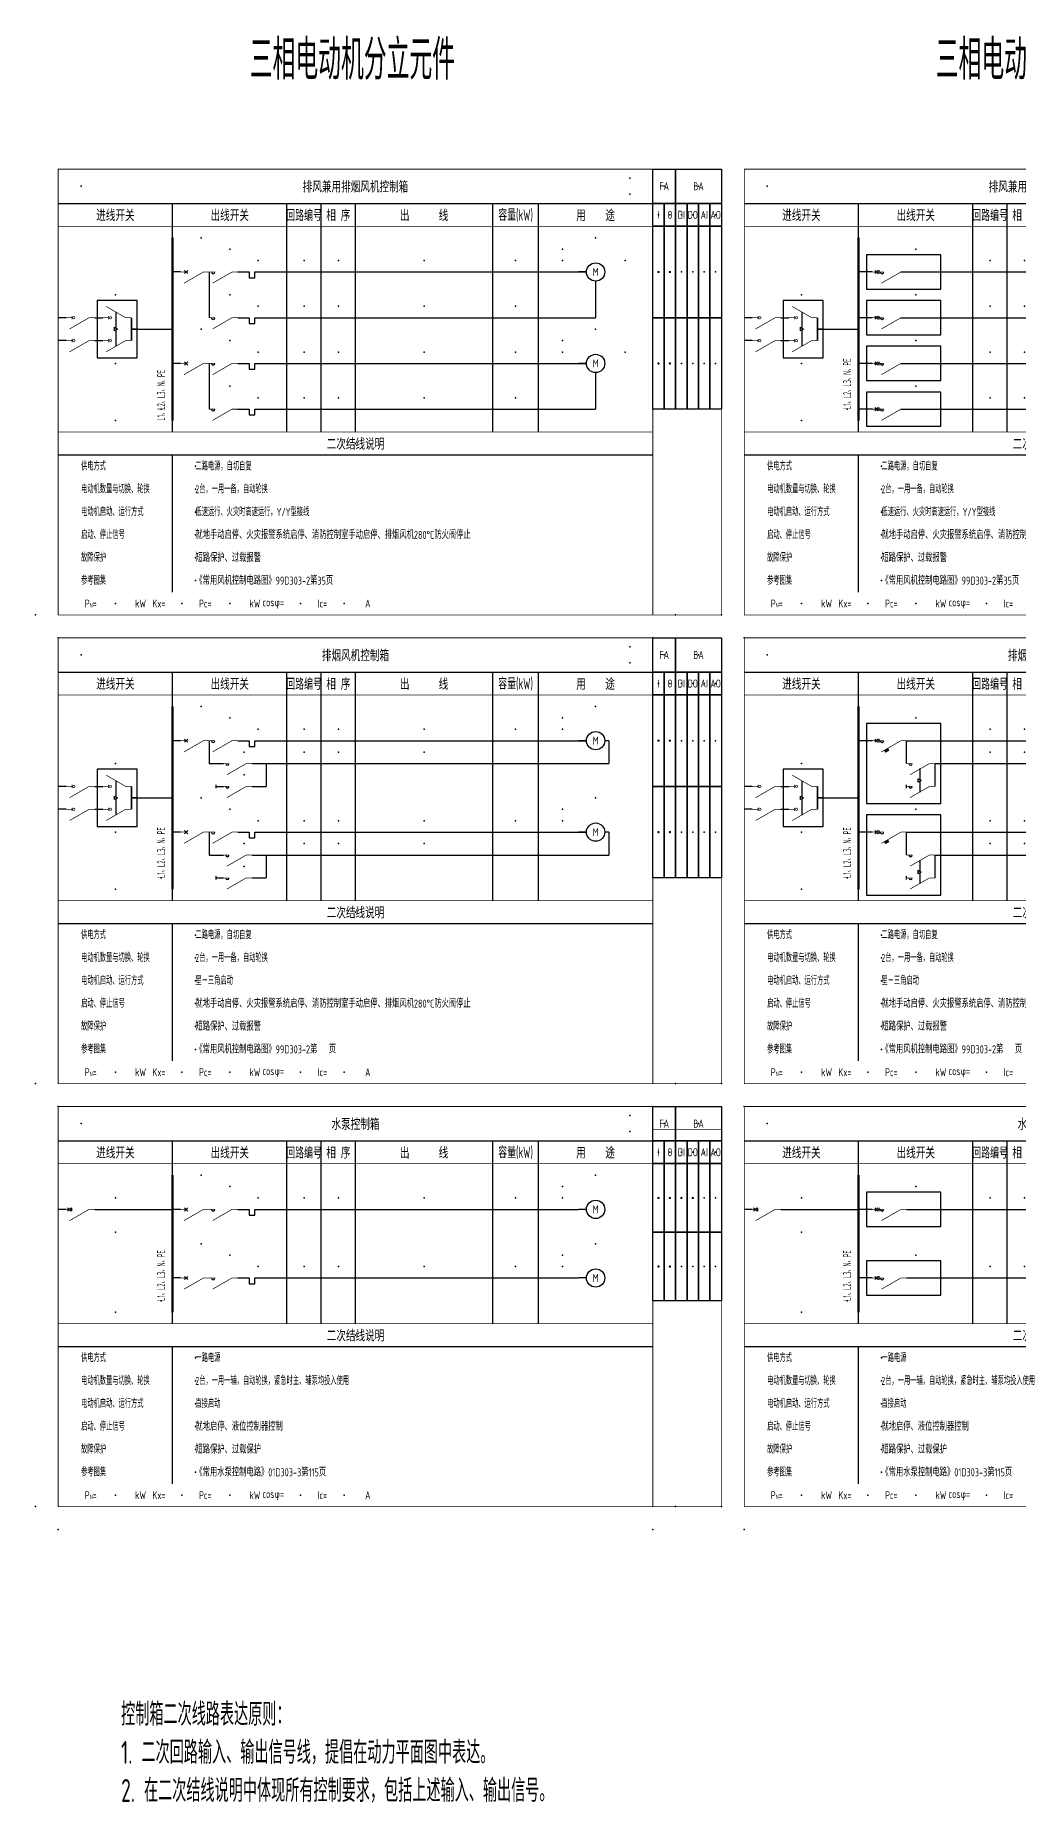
# Model space of a CAD drawing. Extents: x -337 to 273738, y -225 to 2088994.
# Drawn here: x 22949 to 65949, y -225 to 77074 of the extents above; entities that cross this region are included whole.
import ezdxf
from ezdxf.enums import TextEntityAlignment as Align

# ---------------------------------------------------------------- set-up
doc = ezdxf.new("R2010")
doc.units = 0
doc.header["$LTSCALE"] = 1000
doc.linetypes.add('HIDDEN', pattern=[0.375, 0.25, -0.125])
doc.layers.get('0').update_dxf_attribs({"linetype": 'CONTINUOUS'})
for name, color, linetype in [('E-POWR-DEVC', 3, 'CONTINUOUS'), ('E-UNIV-AB', 10, 'CONTINUOUS'), ('E-UNIV-DIAG', 2, 'CONTINUOUS'), ('E-UNIV-DIAG2', 2, 'HIDDEN'), ('E-UNIV-NOTE', 6, 'CONTINUOUS'), ('E-UNIV-WIRE', 4, 'CONTINUOUS')]:
    doc.layers.add(name, color=color, linetype=linetype)
doc.styles.get("Standard").update_dxf_attribs({"font": 'GBENOR', "bigfont": 'GBCBIG'})
doc.styles.add('TH-STYLE3', font='tssdeng.shx', dxfattribs={"width": 0.65, "bigfont": 'tssdchn.shx'})

# ---------------------------------------------------------------- blocks, each defined once
blk = doc.blocks.new('E-BKM102')
at = {"color": 3, "const_width": 0.3}
for points in [[(0, 0), (0, -2.5)], [(0, -10), (-4.907477288111807, -1.5)], [(0, -10), (0, -12.5)]]:
    blk.add_lwpolyline(points, dxfattribs=at)
at = {"color": 3}
blk.add_arc((0, -1.75), 0.75, 90, 270, dxfattribs=at)
at = {"layer": 'E-UNIV-AB', "width": 0.6, "flags": 9}
blk.add_attdef('KM', text='', height=3.988501616960122, dxfattribs=at).set_placement((5, -4.949999999999989), align=Align.MIDDLE)
blk = doc.blocks.new('E-BQF102')
for p, q in [((-0.7071067811848479, -3.207106781184848), (0.7071067811848479, -1.792893218815152)), ((-0.7071067811848479, -1.792893218815152), (0.7071067811848479, -3.207106781184848))]:
    blk.add_line(p, q)
at = {"const_width": 0.3}
for points in [[(0, 0), (0, -2.5)], [(0, -10), (-4.907477288114023, -1.5)], [(0, -10), (0, -12.5)]]:
    blk.add_lwpolyline(points, dxfattribs=at)
at = {"layer": 'E-UNIV-AB', "width": 0.6, "flags": 9}
blk.add_attdef('QF', text='', height=3.988501616960122, dxfattribs=at).set_placement((5, -7.450000000000728), align=Align.MIDDLE)
blk = doc.blocks.new('E-BSYS211')
for p, q in [((99.99999999999955, -30), (99.99999999999955, 0)), ((115.0000000000005, -30), (115.0000000000005, 0)), ((129.9999999999998, -30), (129.9999999999998, 0)), ((190, -30), (190, 0)), ((210.0000000000005, -30), (210.0000000000005, 0))]:
    blk.add_line(p, q)
at = {"const_width": 0.35}
for points in [[(0, 0), (-2.273736754432321e-13, -30)], [(260.0000000000002, -30), (260.0000000000002, 0)]]:
    blk.add_lwpolyline(points, dxfattribs=at)
for p in [(62.5, -5), (235.0000000000002, -5), (75, -10), (87.5, -14.99999999999989), (107.5, -15), (122.5, -15), (160, -15), (200.0000000000002, -15), (220.5000000000002, -10), (220.5000000000002, -15)]:
    blk.add_point(p)
at = {"layer": 'E-POWR-DEVC'}
blk.add_lwpolyline([(78.5, -20), (83.5, -20), (83.5, -22.5), (86, -22.5), (86, -20), (91, -20)], dxfattribs=at)
blk.add_circle((235.0000000000002, -20), 4, dxfattribs=at)
at = {"layer": 'E-UNIV-WIRE'}
for p, q in [((53.5, -20), (50, -20)), ((91, -20), (215.0000000000005, -20)), ((231.0000000000002, -20), (227.5000000000002, -20))]:
    blk.add_line(p, q, dxfattribs=at)
at = {"layer": 'E-UNIV-WIRE', "const_width": 1}
blk.add_lwpolyline([(50, -5), (50, -35)], dxfattribs=at)
at = {"layer": 'E-POWR-DEVC', "rotation": 90}
for name, p in [('E-BQF102', (53.5, -20)), ('E-BKM102', (66, -20))]:
    blk.add_blockref(name, p, dxfattribs=at)
at = {"layer": 'E-UNIV-NOTE', "style": 'TH-STYLE3', "width": 0.7}
blk.add_text('M', height=3.5, dxfattribs=at).set_placement((235.0000000000002, -20), align=Align.MIDDLE)
blk = doc.blocks.new('E-BSYS03')
for p, q in [((99.99999999999956, -10), (99.99999999999956, 0)), ((115.0000000000004, -10), (115.0000000000004, 0)), ((129.9999999999997, -10), (129.9999999999997, 0)), ((190.0000000000001, -10), (190.0000000000001, 0)), ((210.0000000000005, -10), (210.0000000000005, 0)), ((50.00000000000058, -10), (50.00000000000058, -5))]:
    blk.add_line(p, q)
at = {"const_width": 0.35}
blk.add_lwpolyline([(0, 0), (-1.4210854715202e-13, -10), (260.0000000000003, -10), (260.0000000000003, 0)], dxfattribs=at)
for p in [(45.00000000000044, 0), (25.0000000000003, -5)]:
    blk.add_point(p)
blk = doc.blocks.new('E-BSYS29')
for p, q in [((0, -10), (260.0000000000003, -10)), ((50, -70), (50, -10))]:
    blk.add_line(p, q)
blk.add_lwpolyline([(259.9999999999995, -70, 0.35, 0.35, 0), (260.0000000000003, 0, 0.35, 0.35, 0), (0, 0, 0.35, 0.35, 0), (-7.958078640513122e-13, -70, 0, 0, 0)], format="xyseb", close=True)
for p in [(130.0000000000001, -5), (59.99999999999989, -15), (59.99999999999989, -25), (59.99999999999989, -35), (59.99999999999989, -45), (59.99999999999989, -55), (59.99999999999989, -65)]:
    blk.add_point(p)
at = {"layer": 'E-UNIV-NOTE', "style": 'TH-STYLE3', "width": 0.7}
blk.add_text('二次结线说明', height=5, dxfattribs=at).set_placement((130.0000000000001, -5), align=Align.MIDDLE)
at = {"layer": 'E-UNIV-NOTE', "style": 'TH-STYLE3', "width": 0.6}
for s, p in [('供电方式', (9.999999999999886, -15)), ('电动机数量与切换、轮换', (9.999999999999773, -25)), ('电动机启动、运行方式', (9.999999999999659, -35)), ('启动、停止信号', (9.999999999999545, -45)), ('故障保护', (9.999999999999432, -55)), ('参考图集', (9.999999999999318, -65))]:
    blk.add_text(s, height=3.500000000000001, dxfattribs=at).set_placement(p, align=Align.MIDDLE_LEFT)
blk = doc.blocks.new('E-BSYS04')
for p in [(-25, 5), (-25, -10)]:
    blk.add_point(p)
at = {"layer": 'E-UNIV-WIRE'}
for p, q in [((-46.5, 0), (-50, 0)), ((-21.5, 0), (0, 0))]:
    blk.add_line(p, q, dxfattribs=at)
blk = doc.blocks.new('E-BSYS212')
for p, q in [((99.99999999999955, -40), (99.99999999999955, 0)), ((115.0000000000005, -40), (115.0000000000005, 0)), ((129.9999999999998, -40), (129.9999999999998, 0)), ((190, -40), (190, 0)), ((210.0000000000005, -40), (210.0000000000005, 0))]:
    blk.add_line(p, q)
at = {"const_width": 0.35}
for points in [[(0, 0), (-2.273736754432321e-13, -40)], [(260.0000000000002, -40), (260.0000000000002, 0)]]:
    blk.add_lwpolyline(points, dxfattribs=at)
for p in [(62.5, -5), (235.0000000000002, -5), (75, -10), (87.5, -14.99999999999989), (107.5, -15), (122.5, -15), (160, -15), (200.0000000000002, -15), (220.5000000000002, -10), (220.5000000000002, -15), (81.25, -25), (107.5, -25), (122.5, -25), (160, -25), (81.25, -35)]:
    blk.add_point(p)
at = {"layer": 'E-POWR-DEVC'}
blk.add_lwpolyline([(78.5, -20), (83.5, -20), (83.5, -22.5), (86, -22.5), (86, -20), (91, -20)], dxfattribs=at)
blk.add_circle((235.0000000000002, -20), 4, dxfattribs=at)
at = {"layer": 'E-UNIV-WIRE'}
for p, q in [((53.5, -20), (50, -20)), ((66, -20), (66, -30)), ((91, -20), (215.0000000000002, -20)), ((231.0000000000002, -20), (227.5000000000002, -20)), ((240.7500000000002, -20), (239.0000000000002, -20)), ((240.7500000000002, -20), (240.7500000000002, -30)), ((66, -30), (72.25, -30)), ((84.75, -30), (91, -30)), ((91, -30), (215.0000000000002, -29.99999999999989)), ((91, -30), (91, -40)), ((227.5000000000002, -29.99999999999989), (240.7500000000002, -30)), ((69.125, -40.75), (69.125, -39.25)), ((69.125, -40), (72.25, -40)), ((84.75, -40), (91, -40))]:
    blk.add_line(p, q, dxfattribs=at)
at = {"layer": 'E-UNIV-WIRE', "const_width": 1}
blk.add_lwpolyline([(50, -5), (50, -45)], dxfattribs=at)
at = {"layer": 'E-POWR-DEVC', "rotation": 90}
for name, p in [('E-BQF102', (53.5, -20)), ('E-BKM102', (66, -20)), ('E-BKM102', (72.25, -30)), ('E-BKM102', (72.25, -40))]:
    blk.add_blockref(name, p, dxfattribs=at)
at = {"layer": 'E-UNIV-NOTE', "style": 'TH-STYLE3', "width": 0.7}
blk.add_text('M', height=3.5, dxfattribs=at).set_placement((235.0000000000002, -20), align=Align.MIDDLE)
blk = doc.blocks.new('E-BSYS01-1')
for p, q in [((0, -15), (260.0000000000003, -15)), ((50, -30.00000000000028), (50, -15)), ((100, -25.00000000000028), (100, -15)), ((115, -25.00000000000028), (115, -15)), ((130, -25.00000000000028), (130, -15)), ((190.0000000000003, -25.00000000000028), (190.0000000000003, -15)), ((210.0000000000003, -25.00000000000028), (210.0000000000003, -15))]:
    blk.add_line(p, q)
at = {"const_width": 0.35}
for points in [[(0, -25.00000000000028), (0, 0), (260.0000000000003, 0), (260.0000000000003, -25.00000000000028)], [(260.0000000000003, -25.00000000000028), (0, -25.00000000000028)]]:
    blk.add_lwpolyline(points, dxfattribs=at)
for p in [(10, -7.5), (130, -7.5), (250.0000000000003, -4), (250.0000000000003, -11)]:
    blk.add_point(p)
at = {"layer": 'E-UNIV-NOTE', "style": 'TH-STYLE3'}
for s, width, p in [('进线开关', 0.7, (25, -20)), ('出线开关', 0.7, (75, -20)), ('回路编号', 0.6, (107.5, -20)), ('相 序', 0.7, (122.5, -20)), ('出      线', 0.7, (160.0000000000003, -20)), ('容量(kW)', 0.6, (200.0000000000003, -20)), ('用    途', 0.7, (235.0000000000003, -20))]:
    blk.add_text(s, height=5, dxfattribs=dict(at, width=width)).set_placement(p, align=Align.MIDDLE)
blk = doc.blocks.new('E-BSYS06-1')
at = {"const_width": 0.35}
blk.add_lwpolyline([(0, 0), (-1.13686837721616e-13, -10), (260.0000000000003, -10), (260.0000000000003, 0)], dxfattribs=at)
for p in [(25.00000000000119, -5.000000000002331), (54.00000000000119, -5.000000000002331), (75.0000000000012, -5.000000000002331), (106.0000000000012, -5.000000000002331), (125.0000000000012, -5.000000000002331), (-10.00000000000011, -10), (270.0000000000003, -10), (-2.842170943040401e-13, -20), (260.0000000000002, -20)]:
    blk.add_point(p)
at = {"layer": 'E-UNIV-NOTE', "style": 'TH-STYLE3', "width": 0.7}
for s, p in [('Kx=            ', (53.99999999999915, -5.000000000000739)), ('Pc=          kW', (74.99999999999886, -5.000000000000739)), ('cosφ=            ', (103.9999999999991, -5.000000000000739)), ('Ic=          A', (124.9999999999989, -5.000000000000739))]:
    blk.add_text(s, height=3.5, dxfattribs=at).set_placement(p, align=Align.MIDDLE)
at = {"layer": 'E-UNIV-NOTE', "insert": (25.00000000000119, -5.000000000002331), "char_height": 3.5, "width": 28.03761595922624, "attachment_point": 5, "style": 'TH-STYLE3'}
blk.add_mtext('P{\\H0.5714x;N}=          kW', dxfattribs=at)
blk = doc.blocks.new('E-BSYS321')
at = {"const_width": 0.35}
blk.add_lwpolyline([(10, 0), (0, 0), (0, -25), (10, -25)], close=True, dxfattribs=at)
for points in [[(0, 0), (10, 0), (10, -15), (0, -15)], [(0, -15), (5, -15), (5, -25), (0, -25)], [(5, -15), (10, -15), (10, -25), (5, -25)]]:
    blk.add_lwpolyline(points, close=True)
for p in [(5, -7.5), (2.5, -20), (7.5, -20)]:
    blk.add_point(p)
blk = doc.blocks.new('E-BSYS341')
at = {"const_width": 0.35}
blk.add_lwpolyline([(20, 0), (0, 0), (0, -25), (20, -25)], close=True, dxfattribs=at)
for points in [[(0, 0), (20, 0), (20, -15), (0, -15)], [(0, -15), (5, -15), (5, -25), (0, -25)], [(5, -15), (10, -15), (10, -25), (5, -25)], [(10, -15), (15, -15), (15, -25), (10, -25)], [(15, -15), (20, -15), (20, -25), (15, -25)]]:
    blk.add_lwpolyline(points, close=True)
for p in [(10, -7.5), (2.5, -20), (7.5, -20), (12.5, -20), (17.5, -20)]:
    blk.add_point(p)
blk = doc.blocks.new('E-BSYS323')
for points in [[(0, 0), (5, 0), (5, -30), (0, -30)], [(5, 0), (10, 0), (10, -30), (5, -30)]]:
    blk.add_lwpolyline(points, close=True)
for p in [(2.5, -15), (7.5, -15)]:
    blk.add_point(p)
blk = doc.blocks.new('E-BSYS343')
for points in [[(0, 0), (5, 0), (5, -30), (0, -30)], [(5, 0), (10, 0), (10, -30), (5, -30)], [(10, 0), (15, 0), (15, -30), (10, -30)], [(15, 0), (20, 0), (20, -30), (15, -30)]]:
    blk.add_lwpolyline(points, close=True)
for p in [(2.5, -15), (7.5, -15), (12.5, -15), (17.5, -15)]:
    blk.add_point(p)
blk = doc.blocks.new('E-BSYS213')
for p, q in [((99.99999999999955, -40), (99.99999999999955, 0)), ((115.0000000000005, -40), (115.0000000000005, 0)), ((129.9999999999998, -40), (129.9999999999998, 0)), ((190, -40), (190, 0)), ((210.0000000000005, -40), (210.0000000000005, 0))]:
    blk.add_line(p, q)
at = {"const_width": 0.35}
for points in [[(0, 0), (-2.273736754432321e-13, -40)], [(260.0000000000002, -40), (260.0000000000002, 0)]]:
    blk.add_lwpolyline(points, dxfattribs=at)
for p in [(62.5, -5), (235.0000000000002, -5), (75, -10), (87.5, -14.99999999999989), (107.5, -15), (122.5, -15), (160, -15), (200.0000000000002, -15), (220.5000000000002, -10), (220.5000000000002, -15), (248.0000000000002, -15), (75, -30), (87.5, -34.99999999999989), (107.5, -35), (122.5, -35), (160, -35), (200.0000000000002, -35)]:
    blk.add_point(p)
at = {"layer": 'E-POWR-DEVC'}
for points in [[(78.5, -20), (83.5, -20), (83.5, -22.5), (86, -22.5), (86, -20), (91, -20)], [(78.5, -40), (83.5, -40), (83.5, -42.5), (86, -42.5), (86, -40), (91, -40)]]:
    blk.add_lwpolyline(points, dxfattribs=at)
blk.add_circle((235.0000000000002, -20), 4, dxfattribs=at)
at = {"layer": 'E-UNIV-WIRE'}
for p, q in [((53.5, -20), (50, -20)), ((66, -20), (66, -40)), ((91, -20), (215.0000000000002, -20)), ((231.0000000000002, -20), (227.5000000000002, -20)), ((235.0000000000002, -24), (235.0000000000002, -40)), ((91, -40), (215.0000000000002, -39.99999999999989)), ((227.5000000000002, -39.99999999999989), (235.0000000000002, -40))]:
    blk.add_line(p, q, dxfattribs=at)
at = {"layer": 'E-UNIV-WIRE', "const_width": 1}
blk.add_lwpolyline([(50, -5), (50, -45)], dxfattribs=at)
at = {"layer": 'E-POWR-DEVC', "rotation": 90}
for name, p in [('E-BQF102', (53.5, -20)), ('E-BKM102', (66, -20)), ('E-BKM102', (66, -40))]:
    blk.add_blockref(name, p, dxfattribs=at)
at = {"layer": 'E-UNIV-NOTE', "style": 'TH-STYLE3', "width": 0.7}
blk.add_text('M', height=3.5, dxfattribs=at).set_placement((235.0000000000002, -20), align=Align.MIDDLE)
blk = doc.blocks.new('E-BQF102-1')
at = {"color": 3}
for p, q in [((1.957106781186553, -0.7071067811865532), (0.5428932188134468, 0.7071067811865532)), ((0.5428932188134468, -0.7071067811865532), (1.957106781186553, 0.7071067811865532)), ((2.5, -0.75), (2.5, 0.75))]:
    blk.add_line(p, q, dxfattribs=at)
at = {"color": 3, "const_width": 0.3}
for points in [[(0, 0), (2.5, 0)], [(10, 0), (1.5, -4.907477288111863)], [(10, 0), (12.5, 0)]]:
    blk.add_lwpolyline(points, dxfattribs=at)
at = {"layer": 'E-UNIV-AB', "width": 0.6, "flags": 9}
blk.add_attdef('QF', text='', height=3.988501616960122, rotation=90, dxfattribs=at).set_placement((7.450000000000045, 5), align=Align.MIDDLE)
blk = doc.blocks.new('E-BSYS344')
for points in [[(0, 0), (5, 0), (5, -40), (0, -40)], [(5, 0), (10, 0), (10, -40), (5, -40)], [(10, 0), (15, 0), (15, -40), (10, -40)], [(15, 0), (20, 0), (20, -40), (15, -40)]]:
    blk.add_lwpolyline(points, close=True)
for p in [(2.5, -20), (7.5, -20), (12.5, -20), (17.5, -20)]:
    blk.add_point(p)
blk = doc.blocks.new('E-BSYS324')
for points in [[(0, 0), (5, 0), (5, -40), (0, -40)], [(5, 0), (10, 0), (10, -40), (5, -40)]]:
    blk.add_lwpolyline(points, close=True)
for p in [(2.5, -20), (7.5, -20)]:
    blk.add_point(p)
blk = doc.blocks.new('E-BQL101')
at = {"color": 3, "const_width": 0.3}
for points in [[(0, 0), (0, -2.5)], [(0, -10), (-4.907477288111821, -1.5)], [(-0.75, -2.5), (0.75, -2.5)], [(0, -10), (0, -12.5)]]:
    blk.add_lwpolyline(points, dxfattribs=at)
blk.add_lwpolyline([(0.5, -3.302142464750051, 2291.831035074664), (0.4999992384566438, -3.303015128933002, 2291.831035074664)], format="xyb", dxfattribs=at)
at = {"layer": 'E-UNIV-AB', "width": 0.6, "flags": 9}
blk.add_attdef('QL', text='', height=3.988501616960122, dxfattribs=at).set_placement((2.5, -7.449999999999989), align=Align.MIDDLE)
blk = doc.blocks.new('E-BSYS04-3')
for p in [(-25, 15), (-25, -15)]:
    blk.add_point(p)
at = {"layer": 'E-UNIV-WIRE'}
for p, q in [((-46.5, 5), (-50, 5)), ((-34, 5), (-30.5, 5)), ((-18, 5), (-18, -5)), ((-18, 0), (0, 0)), ((-46.5, -5), (-50, -5)), ((-34, -5), (-30.5, -5))]:
    blk.add_line(p, q, dxfattribs=at)
blk = doc.blocks.new('E-BATS101')
at = {"layer": 'E-POWR-DEVC'}
blk.add_line((15, -10), (15, 0), dxfattribs=at)
blk.add_lwpolyline([(7.600480947162055, -5.703738644056557), (7.600480947162055, -4.203738644056557), (8.899519052838741, -4.953738644056557)], close=True, dxfattribs=at)
at = {"layer": 'E-UNIV-DIAG2'}
for p, q in [((8.25, 2.453738644055989), (8.25, -4.578738644057012)), ((8.25, -5.328738644057012), (8.25, -12.45373864405701))]:
    blk.add_line(p, q, dxfattribs=at)
blk.add_lwpolyline([(0, -17.5), (17.5, -17.5), (17.5, 7.5), (0, 7.5)], close=True, dxfattribs=at)
at = {"layer": 'E-UNIV-WIRE'}
for p, q in [((0, 0), (2.5, 0)), ((17.5, -5), (15, -5)), ((0, -10), (2.5, -10))]:
    blk.add_line(p, q, dxfattribs=at)
at = {"layer": 'E-POWR-DEVC', "xscale": -1, "rotation": 90}
blk.add_blockref('E-BQL101', (2.5, 0), dxfattribs=at)
at = {"layer": 'E-POWR-DEVC', "rotation": 90}
blk.add_blockref('E-BQL101', (2.5, -10), dxfattribs=at)
blk = doc.blocks.new('三相电动机分立元件')
at = {"layer": 'E-UNIV-DIAG', "const_width": 35}
for points in [[(29000, -1500), (26000, -1500), (26000, -19500), (29000, -19500)], [(29000, -22000), (26000, -22000), (26000, -40000), (29000, -40000)], [(29000, -42000), (26000, -42000), (26000, -58500), (29000, -58500)]]:
    blk.add_lwpolyline(points, close=True, dxfattribs=at)
at = {"layer": 'E-UNIV-DIAG', "const_width": 50}
for points in [[(26225, -4500, 1), (26275, -4500, 1)], [(26725, -4500, 1), (26775, -4500, 1)], [(26225, -8500, 1), (26275, -8500, 1)], [(26725, -8500, 1), (26775, -8500, 1)], [(26225, -25000, 1), (26275, -25000, 1)], [(26725, -25000, 1), (26775, -25000, 1)], [(26225, -29000, 1), (26275, -29000, 1)], [(26725, -29000, 1), (26775, -29000, 1)], [(26225, -45000, 1), (26275, -45000, 1)], [(26725, -45000, 1), (26775, -45000, 1)], [(27225, -45000, 1), (27275, -45000, 1)], [(27725, -45000, 1), (27775, -45000, 1)], [(26225, -48000, 1), (26275, -48000, 1)], [(26725, -48000, 1), (26775, -48000, 1)]]:
    blk.add_lwpolyline(points, format="xyb", close=True, dxfattribs=at)
at = {"layer": 'E-UNIV-WIRE'}
for p, q in [((21500, -4500), (23100, -4500)), ((21500, -6500), (23100, -6500)), ((21500, -8500), (23100, -8500)), ((21500, -10500), (23100, -10500)), ((21500, -25000), (23100, -25000)), ((21500, -26000), (23100, -26000)), ((21500, -29000), (23100, -29000)), ((21500, -30000), (23100, -30000)), ((1600, -45500), (2850, -45500)), ((21500, -45500), (22750, -45500)), ((21500, -48500), (22750, -48500))]:
    blk.add_line(p, q, dxfattribs=at)
at = {"xscale": 100, "yscale": 100, "zscale": 100}
blk.add_blockref('E-BSYS04', (5000, -45500), dxfattribs=at)
at = {"layer": 'E-POWR-DEVC', "xscale": 100, "yscale": 100, "zscale": 100, "rotation": 90}
for p in [(350, -6500), (350, -7500), (350, -27000), (350, -28000)]:
    blk.add_blockref('E-BQL101', p, dxfattribs=at)
at = {"layer": 'E-UNIV-DIAG', "xscale": 100, "yscale": 100, "zscale": 100}
for name, p in [('E-BSYS01-1', (0, 0)), ('E-BSYS321', (26000, 0)), ('E-BSYS341', (27000, 0)), ('E-BSYS213', (0, -2500)), ('E-BSYS324', (26000, -2500)), ('E-BSYS344', (27000, -2500)), ('E-BSYS04-3', (5000, -7000)), ('E-BATS101', (1700, -6500)), ('E-BSYS213', (0, -6500)), ('E-BSYS324', (26000, -6500)), ('E-BSYS344', (27000, -6500)), ('E-BSYS03', (0, -10500)), ('E-BSYS29', (0, -11500)), ('E-BSYS06-1', (0, -18500)), ('E-BSYS01-1', (0, -20500)), ('E-BSYS321', (26000, -20500)), ('E-BSYS341', (27000, -20500)), ('E-BSYS212', (0, -23000)), ('E-BSYS324', (26000, -23000)), ('E-BSYS344', (27000, -23000)), ('E-BSYS04-3', (5000, -27500)), ('E-BATS101', (1700, -27000)), ('E-BSYS212', (0, -27000)), ('E-BSYS324', (26000, -27000)), ('E-BSYS344', (27000, -27000)), ('E-BSYS03', (0, -31000)), ('E-BSYS29', (0, -32000)), ('E-BSYS06-1', (0, -39000)), ('E-BSYS01-1', (0, -41000)), ('E-BSYS321', (26000, -41000)), ('E-BSYS341', (27000, -41000)), ('E-BSYS211', (0, -43500)), ('E-BSYS323', (26000, -43500)), ('E-BSYS343', (27000, -43500)), ('E-BQF102-1', (350, -45500)), ('E-BSYS211', (0, -46500)), ('E-BSYS323', (26000, -46500)), ('E-BSYS343', (27000, -46500)), ('E-BSYS03', (0, -49500)), ('E-BSYS29', (0, -50500)), ('E-BSYS06-1', (0, -57500))]:
    blk.add_blockref(name, p, dxfattribs=at)
at = {"layer": 'E-UNIV-NOTE', "style": 'TH-STYLE3'}
for s, height, width, p in [('三相电动机分立元件', 1750.000000000001, 0.6, (8375.699001863599, 4780.732787705958)), ('二路电源，自切自复', 350.0000000000001, 0.6, (6000, -13000)), ('2台，一用一备，自动轮换', 350.0000000000001, 0.6, (6000, -14000)), ('低速运行、火灾时高速运行，Y/Y型接线', 350.0000000000001, 0.6, (6000, -15000)), ('就地手动启停、火灾报警系统启停、消防控制室手动启停、排烟风机280%%DC防火阀停止', 350.0000000000001, 0.7, (6000, -16000)), ('短路保护、过载报警', 350.0000000000001, 0.7, (6000, -17000)), ('《常用风机控制电路图》99D303-2第35页', 350.0000000000001, 0.7, (6000, -18000)), ('二路电源，自切自复', 350.0000000000001, 0.6, (6000, -33500)), ('2台，一用一备，自动轮换', 350.0000000000001, 0.6, (6000, -34500)), ('星－三角启动', 350.0000000000001, 0.6, (6000, -35500)), ('就地手动启停、火灾报警系统启停、消防控制室手动启停、排烟风机280%%DC防火阀停止', 350.0000000000001, 0.7, (6000, -36500)), ('短路保护、过载报警', 350.0000000000001, 0.7, (6000, -37500)), ('《常用风机控制电路图》99D303-2第   页', 350.0000000000001, 0.7, (6000, -38500)), ('一路电源', 350.0000000000001, 0.6, (6000, -52000)), ('2台，一用一辅，自动轮换，紧急时主、辅泵均投入使用', 350.0000000000001, 0.6, (6000, -53000)), ('直接启动', 350.0000000000001, 0.6, (6000, -54000)), ('就地启停、液位控制器控制', 350.0000000000001, 0.7, (6000, -55000)), ('短路保护、过载保护', 350.0000000000001, 0.7, (6000, -56000)), ('《常用水泵控制电路》01D303-3第115页', 350.0000000000001, 0.7, (6000, -57000))]:
    blk.add_text(s, height=height, dxfattribs=dict(at, width=width)).set_placement(p, align=Align.MIDDLE_LEFT)
at = {"layer": 'E-UNIV-NOTE', "style": 'TH-STYLE3', "width": 0.7}
for s, height, p in [('排风兼用排烟风机控制箱', 500, (13000, -750)), ('FA', 350, (26500, -750)), ('BA', 350, (28000, -750)), ('I', 350, (26250, -2000)), ('O', 350, (26750, -2000)), ('DI', 350, (27250, -2000)), ('DO', 350, (27750, -2000)), ('AI', 350, (28250, -2000)), ('AO', 350, (28750, -2000)), ('排烟风机控制箱', 500, (13000, -21250)), ('FA', 350, (26500, -21250)), ('BA', 350, (28000, -21250)), ('I', 350, (26250, -22500)), ('O', 350, (26750, -22500)), ('DI', 350, (27250, -22500)), ('DO', 350, (27750, -22500)), ('AI', 350, (28250, -22500)), ('AO', 350, (28750, -22500)), ('水泵控制箱', 500, (13000, -41750)), ('FA', 350, (26500, -41750)), ('BA', 350, (28000, -41750)), ('I', 350, (26250, -43000)), ('O', 350, (26750, -43000)), ('DI', 350, (27250, -43000)), ('DO', 350, (27750, -43000)), ('AI', 350, (28250, -43000)), ('AO', 350, (28750, -43000))]:
    blk.add_text(s, height=height, dxfattribs=at).set_placement(p, align=Align.MIDDLE)
at = {"layer": 'E-UNIV-NOTE', "style": 'TH-STYLE3', "width": 0.5}
for p in [(4500, -11000), (4500, -31000), (4500, -49500)]:
    blk.add_text('L1、L2、L3、N、PE', height=350, rotation=90, dxfattribs=at).set_placement(p, align=Align.MIDDLE_LEFT)
blk = doc.blocks.new('E-BCPS101')
at = {"color": 3}
for p, q in [((4.957106781186553, -0.7071067811865532), (3.542893218813447, 0.7071067811865532)), ((3.542893218813447, -0.7071067811865532), (4.957106781186553, 0.7071067811865532)), ((5.5, -0.75), (5.5, 0.75))]:
    blk.add_line(p, q, dxfattribs=at)
at = {"color": 3, "const_width": 0.3}
for points in [[(2.5, 0), (7.5, 0)], [(15, 0), (6.5, -4.907477288111863)], [(15, 0), (17.5, 0)]]:
    blk.add_lwpolyline(points, dxfattribs=at)
at = {"color": 3}
blk.add_arc((6.75, 0), 0.75, 180, 0, dxfattribs=at)
at = {"layer": 'E-UNIV-DIAG2'}
blk.add_lwpolyline([(0, -7.5), (32.5, -7.5), (32.5, 7.5), (0, 7.5)], close=True, dxfattribs=at)
at = {"layer": 'E-UNIV-WIRE'}
for p, q in [((2.5, 0), (0, 0)), ((17.5, 0), (32.5, 0))]:
    blk.add_line(p, q, dxfattribs=at)
at = {"layer": 'E-UNIV-AB', "width": 0.6, "flags": 9}
blk.add_attdef('CPS', text='', height=3.988501616960122, rotation=90, dxfattribs=at).set_placement((9.950000000000045, 5), align=Align.MIDDLE)
blk = doc.blocks.new('E-BSYS223')
for p, q in [((99.99999999999955, -40), (99.99999999999955, 0)), ((115.0000000000005, -40), (115.0000000000005, 0)), ((129.9999999999997, -40), (129.9999999999997, 0)), ((190.0000000000001, -40), (190.0000000000001, 0)), ((210.0000000000005, -40), (210.0000000000005, 0))]:
    blk.add_line(p, q)
at = {"const_width": 0.35}
for points in [[(0, 0), (-1.70530256582424e-13, -40)], [(260.0000000000003, -40), (260.0000000000003, 0)]]:
    blk.add_lwpolyline(points, dxfattribs=at)
for p in [(235.0000000000003, -5), (75, -9.999999999999886), (107.5, -15), (122.5, -15), (160, -15), (200.0000000000003, -15), (220.5000000000003, -10), (220.5000000000003, -15), (75, -29.99999999999989), (107.5, -35), (122.5, -35), (160, -35), (200.0000000000003, -35)]:
    blk.add_point(p)
at = {"layer": 'E-POWR-DEVC'}
blk.add_circle((235.0000000000003, -20), 4, dxfattribs=at)
at = {"layer": 'E-UNIV-WIRE'}
for p, q in [((53.5, -20), (50, -20)), ((68.5, -20), (91, -20)), ((91, -20), (215.0000000000003, -20)), ((231.0000000000003, -20), (227.5000000000003, -20)), ((235.0000000000003, -24), (235.0000000000003, -40)), ((53.5, -40), (50, -40)), ((68.5, -40), (91, -40)), ((91, -40), (215.0000000000003, -39.99999999999989)), ((227.5000000000003, -39.99999999999989), (235.0000000000003, -40))]:
    blk.add_line(p, q, dxfattribs=at)
at = {"layer": 'E-UNIV-WIRE', "const_width": 1}
blk.add_lwpolyline([(50, -5), (50, -45)], dxfattribs=at)
at = {"layer": 'E-UNIV-DIAG'}
for p in [(53.5, -20), (53.5, -40)]:
    blk.add_blockref('E-BCPS101', p, dxfattribs=at)
at = {"layer": 'E-UNIV-NOTE', "style": 'TH-STYLE3', "width": 0.7}
blk.add_text('M', height=3.5, dxfattribs=at).set_placement((235.0000000000003, -20), align=Align.MIDDLE)
blk = doc.blocks.new('E-BCPS102')
at = {"color": 3}
for p, q in [((4.957106781186553, -0.7071067811865532), (3.542893218813447, 0.7071067811865532)), ((3.542893218813447, -0.7071067811865532), (4.957106781186553, 0.7071067811865532)), ((5.5, -0.75), (5.5, 0.75)), ((17.5, -10), (17.5, 0)), ((7.799038105676573, -4.157477288111863), (8.299038105676573, -5.023502691896283)), ((9.598076211353145, -4.273502691896283), (8.299038105676573, -5.023502691896283)), ((9.098076211353145, -3.407477288111863), (9.598076211353145, -4.273502691896283)), ((17.5, -20.75), (17.5, -19.25))]:
    blk.add_line(p, q, dxfattribs=at)
at = {"color": 3, "const_width": 0.3}
for points in [[(2.5, 0), (7.5, 0)], [(15, 0), (6.5, -4.907477288111863)], [(15, 0), (17.5, 0)]]:
    blk.add_lwpolyline(points, dxfattribs=at)
at = {"color": 3}
blk.add_arc((6.75, 0), 0.75, 180, 0, dxfattribs=at)
blk.add_solid([(7.799038105676573, -4.157477288111863), (8.299038105676573, -5.023502691896283), (9.098076211353145, -3.407477288111863), (9.598076211353145, -4.273502691896283)], dxfattribs=at)
at = {"layer": 'E-POWR-DEVC'}
blk.add_line((30, -20), (30, -10), dxfattribs=at)
blk.add_lwpolyline([(22.60048094716183, -18.20373864405565), (22.60048094716183, -16.70373864405565), (23.89951905283851, -17.45373864405565)], close=True, dxfattribs=at)
at = {"layer": 'E-UNIV-DIAG2'}
for p, q in [((23.24999999999977, -12.20753626814883), (23.24999999999977, -17.0787386440561)), ((23.24999999999977, -17.8287386440561), (23.24999999999977, -22.44901408750479))]:
    blk.add_line(p, q, dxfattribs=at)
blk.add_lwpolyline([(0, -27.5), (32.5, -27.5), (32.5, 7.5), (0, 7.5)], close=True, dxfattribs=at)
at = {"layer": 'E-UNIV-WIRE'}
for p, q in [((2.5, 0), (0, 0)), ((17.5, 0), (32.5, -1.13686837721616e-13)), ((30, -10), (32.5, -10))]:
    blk.add_line(p, q, dxfattribs=at)
at = {"layer": 'E-POWR-DEVC', "rotation": 90}
for p in [(17.5, -10), (17.5, -20)]:
    blk.add_blockref('E-BKM102', p, dxfattribs=at)
at = {"layer": 'E-UNIV-AB', "width": 0.6, "flags": 9}
blk.add_attdef('CPS', text='', height=3.988501616960122, rotation=90, dxfattribs=at).set_placement((9.950000000000045, 5), align=Align.MIDDLE)
blk = doc.blocks.new('E-BSYS222')
for p, q in [((99.99999999999955, -40), (99.99999999999955, 0)), ((115.0000000000005, -40), (115.0000000000005, 0)), ((129.9999999999997, -40), (129.9999999999997, 0)), ((190.0000000000001, -40), (190.0000000000001, 0)), ((210.0000000000005, -40), (210.0000000000005, 0))]:
    blk.add_line(p, q)
at = {"const_width": 0.35}
for points in [[(0, 0), (-1.70530256582424e-13, -40)], [(260.0000000000003, -40), (260.0000000000003, 0)]]:
    blk.add_lwpolyline(points, dxfattribs=at)
for p in [(235.0000000000003, -5), (75, -9.999999999999886), (107.5, -15), (122.5, -15), (160, -15), (200.0000000000003, -15), (220.5000000000003, -10), (220.5000000000003, -15), (107.5, -25), (122.5, -25), (160, -25)]:
    blk.add_point(p)
at = {"layer": 'E-POWR-DEVC'}
blk.add_circle((235.0000000000003, -20), 4, dxfattribs=at)
at = {"layer": 'E-UNIV-WIRE'}
for p, q in [((53.5, -19.99999999999989), (50, -19.99999999999989)), ((86, -20), (91, -20)), ((91, -20), (215.0000000000003, -20)), ((231.0000000000003, -20), (227.5000000000003, -20)), ((240.7500000000003, -20), (239.0000000000003, -20)), ((240.7500000000003, -20), (240.7500000000003, -30)), ((86, -29.99999999999989), (91, -30)), ((91, -30), (215.0000000000003, -29.99999999999989)), ((227.5000000000003, -29.99999999999989), (240.7500000000003, -30))]:
    blk.add_line(p, q, dxfattribs=at)
at = {"layer": 'E-UNIV-WIRE', "const_width": 1}
blk.add_lwpolyline([(50, -5), (50, -45)], dxfattribs=at)
at = {"layer": 'E-UNIV-DIAG'}
blk.add_blockref('E-BCPS102', (53.5, -19.99999999999989), dxfattribs=at)
at = {"layer": 'E-UNIV-NOTE', "style": 'TH-STYLE3', "width": 0.7}
blk.add_text('M', height=3.5, dxfattribs=at).set_placement((235.0000000000003, -20), align=Align.MIDDLE)
blk = doc.blocks.new('E-BSYS221')
for p, q in [((99.99999999999955, -30), (99.99999999999955, 0)), ((115.0000000000005, -30), (115.0000000000005, 0)), ((129.9999999999997, -30), (129.9999999999997, 0)), ((190.0000000000001, -30), (190.0000000000001, 0)), ((210.0000000000005, -30), (210.0000000000005, 0))]:
    blk.add_line(p, q)
at = {"const_width": 0.35}
for points in [[(0, 0), (-1.70530256582424e-13, -30)], [(260.0000000000003, -30), (260.0000000000003, 0)]]:
    blk.add_lwpolyline(points, dxfattribs=at)
for p in [(235.0000000000003, -5), (75, -9.999999999999886), (107.5, -15), (122.5, -15), (160, -15), (200.0000000000003, -15), (220.5000000000002, -10), (220.5000000000002, -15)]:
    blk.add_point(p)
at = {"layer": 'E-POWR-DEVC'}
blk.add_circle((235.0000000000002, -20), 4, dxfattribs=at)
at = {"layer": 'E-UNIV-WIRE'}
for p, q in [((53.5, -20), (50, -20)), ((86, -20), (91, -20)), ((91, -20), (215.0000000000005, -20)), ((231.0000000000002, -20), (227.5000000000002, -20))]:
    blk.add_line(p, q, dxfattribs=at)
at = {"layer": 'E-UNIV-WIRE', "const_width": 1}
blk.add_lwpolyline([(50, -5), (50, -35)], dxfattribs=at)
at = {"layer": 'E-UNIV-DIAG'}
blk.add_blockref('E-BCPS101', (53.5, -20), dxfattribs=at)
at = {"layer": 'E-UNIV-NOTE', "style": 'TH-STYLE3', "width": 0.7}
blk.add_text('M', height=3.5, dxfattribs=at).set_placement((235.0000000000002, -20), align=Align.MIDDLE)
blk = doc.blocks.new('三相电动机CPS')
at = {"layer": 'E-UNIV-WIRE'}
for p, q in [((21500, -4500), (23100, -4500)), ((21500, -6500), (23100, -6500)), ((21500, -8500), (23100, -8500)), ((21500, -10500), (23100, -10500)), ((21500, -25000), (23100, -25000)), ((21500, -26000), (23100, -26000)), ((21500, -29000), (23100, -29000)), ((21500, -30000), (23100, -30000)), ((1600, -45500), (2850, -45500)), ((21500, -45500), (22750, -45500)), ((21500, -48500), (22750, -48500))]:
    blk.add_line(p, q, dxfattribs=at)
at = {"xscale": 100, "yscale": 100, "zscale": 100}
blk.add_blockref('E-BSYS04', (5000, -45500), dxfattribs=at)
at = {"layer": 'E-POWR-DEVC', "xscale": 100, "yscale": 100, "zscale": 100, "rotation": 90}
for p in [(350, -6500), (350, -7500), (350, -27000), (350, -28000)]:
    blk.add_blockref('E-BQL101', p, dxfattribs=at)
at = {"layer": 'E-UNIV-DIAG', "xscale": 100, "yscale": 100, "zscale": 100}
for name, p in [('E-BSYS01-1', (0, 0)), ('E-BSYS223', (0, -2500)), ('E-BSYS04-3', (5000, -7000)), ('E-BATS101', (1700, -6500)), ('E-BSYS223', (0, -6500)), ('E-BSYS03', (0, -10500)), ('E-BSYS29', (0, -11500)), ('E-BSYS06-1', (0, -18500)), ('E-BSYS01-1', (0, -20500)), ('E-BSYS222', (0, -23000)), ('E-BSYS04-3', (5000, -27500)), ('E-BATS101', (1700, -27000)), ('E-BSYS222', (0, -27000)), ('E-BSYS03', (0, -31000)), ('E-BSYS29', (0, -32000)), ('E-BSYS06-1', (0, -39000)), ('E-BSYS01-1', (0, -41000)), ('E-BSYS221', (0, -43500)), ('E-BQF102-1', (350, -45500)), ('E-BSYS221', (0, -46500)), ('E-BSYS03', (0, -49500)), ('E-BSYS29', (0, -50500)), ('E-BSYS06-1', (0, -57500))]:
    blk.add_blockref(name, p, dxfattribs=at)
at = {"layer": 'E-UNIV-NOTE', "style": 'TH-STYLE3'}
for s, height, width, p in [('三相电动机CPS', 1750.000000000001, 0.6, (8375.699001863599, 4780.732787705958)), ('二路电源，自切自复', 350.0000000000001, 0.6, (6000, -13000)), ('2台，一用一备，自动轮换', 350.0000000000001, 0.6, (6000, -14000)), ('低速运行、火灾时高速运行，Y/Y型接线', 350.0000000000001, 0.6, (6000, -15000)), ('就地手动启停、火灾报警系统启停、消防控制室手动启停、排烟风机280%%DC防火阀停止', 350.0000000000001, 0.7, (6000, -16000)), ('短路保护、过载报警', 350.0000000000001, 0.7, (6000, -17000)), ('《常用风机控制电路图》99D303-2第35页', 350.0000000000001, 0.7, (6000, -18000)), ('二路电源，自切自复', 350.0000000000001, 0.6, (6000, -33500)), ('2台，一用一备，自动轮换', 350.0000000000001, 0.6, (6000, -34500)), ('星－三角启动', 350.0000000000001, 0.6, (6000, -35500)), ('就地手动启停、火灾报警系统启停、消防控制室手动启停、排烟风机280%%DC防火阀停止', 350.0000000000001, 0.7, (6000, -36500)), ('短路保护、过载报警', 350.0000000000001, 0.7, (6000, -37500)), ('《常用风机控制电路图》99D303-2第   页', 350.0000000000001, 0.7, (6000, -38500)), ('一路电源', 350.0000000000001, 0.6, (6000, -52000)), ('2台，一用一辅，自动轮换，紧急时主、辅泵均投入使用', 350.0000000000001, 0.6, (6000, -53000)), ('直接启动', 350.0000000000001, 0.6, (6000, -54000)), ('就地启停、液位控制器控制', 350.0000000000001, 0.7, (6000, -55000)), ('短路保护、过载保护', 350.0000000000001, 0.7, (6000, -56000)), ('《常用水泵控制电路》01D303-3第115页', 350.0000000000001, 0.7, (6000, -57000))]:
    blk.add_text(s, height=height, dxfattribs=dict(at, width=width)).set_placement(p, align=Align.MIDDLE_LEFT)
at = {"layer": 'E-UNIV-NOTE', "style": 'TH-STYLE3', "width": 0.7}
for s, p in [('排风兼用排烟风机控制箱', (13000, -750)), ('排烟风机控制箱', (13000, -21250)), ('水泵控制箱', (13000, -41750))]:
    blk.add_text(s, height=500, dxfattribs=at).set_placement(p, align=Align.MIDDLE)
at = {"layer": 'E-UNIV-NOTE', "style": 'TH-STYLE3', "width": 0.5}
for p in [(4500, -10500), (4500, -31000), (4500, -49500)]:
    blk.add_text('L1、L2、L3、N、PE', height=350, rotation=90, dxfattribs=at).set_placement(p, align=Align.MIDDLE_LEFT)

msp = doc.modelspace()

# ---------------------------------------------------------------- block references
for name, p in [('三相电动机分立元件', (23948.6347959456, 71223.66252478061)), ('三相电动机CPS', (53948.6347959456, 71223.66252478061))]:
    msp.add_blockref(name, p)

# ---------------------------------------------------------------- texts
at = {"layer": 'E-UNIV-NOTE', "insert": (26699.19227122935, 4141.742475008941), "char_height": 500, "width": 37138.46315775235, "attachment_point": 1, "style": 'TH-STYLE3'}
msp.add_mtext('{\\H2x;控制箱二次线路表达原则：\\P1. 二次回路输入、输出信号线，提倡在动力平面图中表达。\\P2. 在二次结线说明中体现所有控制要求，包括上述输入、输出信号。}', dxfattribs=at)

doc.saveas('drawing.dxf')
